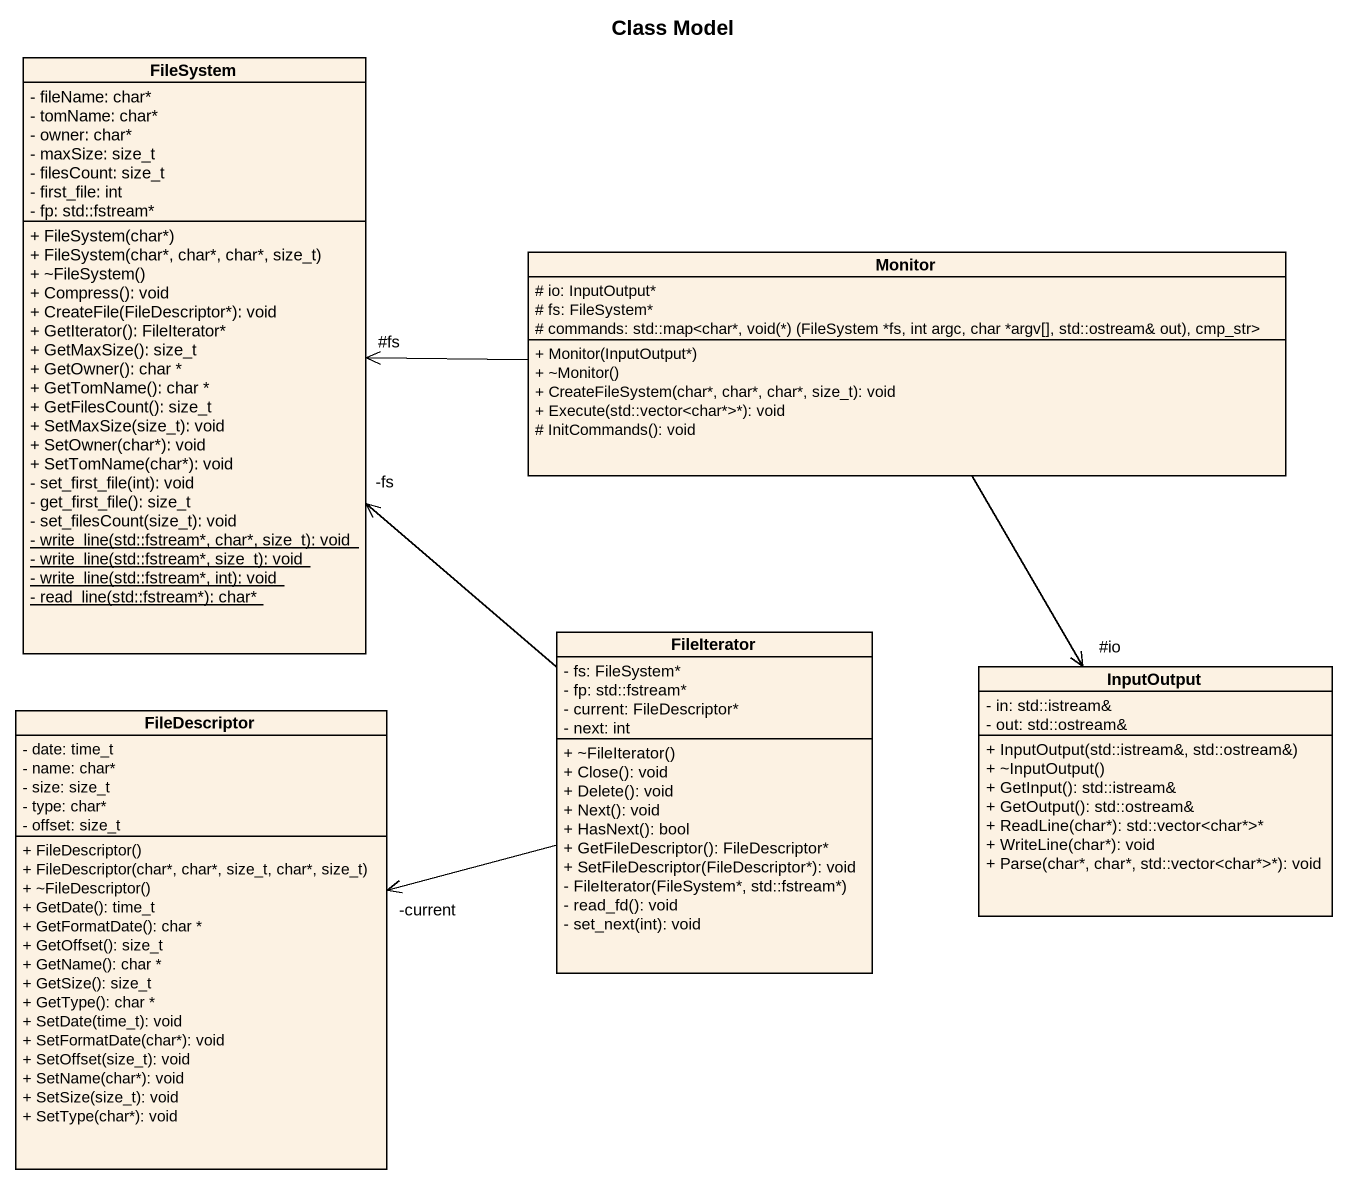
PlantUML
@startuml
title Class Model
hide circle
hide empty members
skinparam classAttributeIconSize 0
class FileSystem {
  - fileName: char*
  - tomName: char*
  - owner: char*
  - maxSize: size_t
  - filesCount: size_t
  - first_file: int
  - fp: std::fstream*
  + FileSystem(char*)
  + FileSystem(char*, char*, char*, size_t)
  + ~FileSystem()
  + Compress(): void
  + CreateFile(FileDescriptor*): void
  + GetIterator(): FileIterator*
  + GetMaxSize(): size_t
  + GetOwner(): char *
  + GetTomName(): char *
  + GetFilesCount(): size_t
  + SetMaxSize(size_t): void
  + SetOwner(char*): void
  + SetTomName(char*): void
  - set_first_file(int): void
  - get_first_file(): size_t
  - set_filesCount(size_t): void
  {static} - write_line(std::fstream*, char*, size_t): void
  {static} - write_line(std::fstream*, size_t): void
  {static} - write_line(std::fstream*, int): void
  {static} - read_line(std::fstream*): char*
}
class Monitor {
  # io: InputOutput*
  # fs: FileSystem*
  {field} # commands: std::map<char*, void(*) (FileSystem *fs, int argc, char *argv[], std::ostream& out), cmp_str>
  + Monitor(InputOutput*)
  + ~Monitor()
  + CreateFileSystem(char*, char*, char*, size_t): void
  + Execute(std::vector<char*>*): void
  # InitCommands(): void
}
class FileIterator {
  - fs: FileSystem*
  - fp: std::fstream*
  - current: FileDescriptor*
  - next: int
  + ~FileIterator()
  + Close(): void
  + Delete(): void
  + Next(): void
  + HasNext(): bool
  + GetFileDescriptor(): FileDescriptor*
  + SetFileDescriptor(FileDescriptor*): void
  - FileIterator(FileSystem*, std::fstream*)
  - read_fd(): void
  - set_next(int): void
}
class InputOutput {
  - in: std::istream&
  - out: std::ostream&
  + InputOutput(std::istream&, std::ostream&)
  + ~InputOutput()
  + GetInput(): std::istream&
  + GetOutput(): std::ostream&
  + ReadLine(char*): std::vector<char*>*
  + WriteLine(char*): void
  + Parse(char*, char*, std::vector<char*>*): void
}
class FileDescriptor {
  - date: time_t
  - name: char*
  - size: size_t
  - type: char*
  - offset: size_t
  + FileDescriptor()
  + FileDescriptor(char*, char*, size_t, char*, size_t)
  + ~FileDescriptor()
  + GetDate(): time_t
  + GetFormatDate(): char *
  + GetOffset(): size_t
  + GetName(): char *
  + GetSize(): size_t
  + GetType(): char *
  + SetDate(time_t): void
  + SetFormatDate(char*): void
  + SetOffset(size_t): void
  + SetName(char*): void
  + SetSize(size_t): void
  + SetType(char*): void
}
Monitor -left-> "#fs" FileSystem
Monitor --> "#io" InputOutput
FileIterator -up-> "-fs" FileSystem
FileIterator -left-> "-current" FileDescriptor
@enduml
